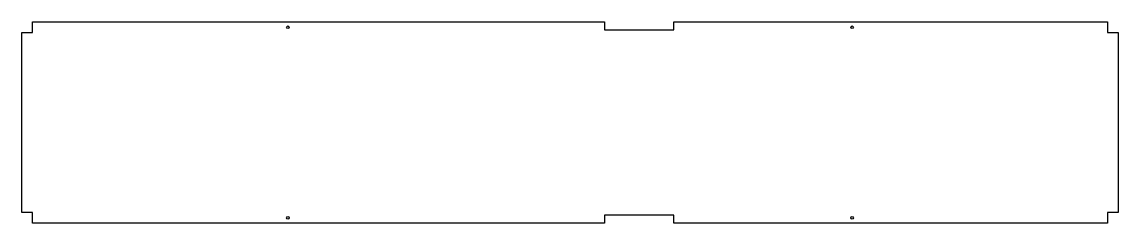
# Model space of a CAD drawing. Header units: millimetres. Extents: x -716 to 1344, y 16 to 394.
import ezdxf

# ---------------------------------------------------------------- set-up
doc = ezdxf.new("R2010")
doc.units = ezdxf.units.MM
doc.layers.add('CHAPA_DE_ENCOSTO', color=7, linetype='Continuous')
doc.layers.add('Default', color=7, linetype='Continuous')

# ---------------------------------------------------------------- blocks, each defined once
blk = doc.blocks.new('SE')
at = {"layer": 'CHAPA_DE_ENCOSTO', "color": 7, "linetype": 'Continuous'}
for p, q in [((-696.4, 394), (378.6, 394)), ((-696.4, 375.3), (-696.4, 394)), ((378.6, 394), (378.6, 379)), ((508.6, 379), (508.6, 394)), ((508.6, 394), (1323.6, 394)), ((1323.6, 394), (1323.6, 375.3)), ((-716.4, 374), (-696.4, 374)), ((-716.4, 36.3), (-716.4, 374)), ((-696.4, 374), (-696.4, 375.3)), ((378.6, 379), (508.6, 379)), ((1323.6, 375.3), (1323.6, 374)), ((1323.6, 374), (1343.6, 374)), ((1343.6, 374), (1343.6, 36.3)), ((-696.4, 36.3), (-716.4, 36.3)), ((-696.4, 35.1), (-696.4, 36.3)), ((-696.4, 16.3), (-696.4, 35.1)), ((378.6, 31.3), (378.6, 16.3)), ((508.6, 31.3), (378.6, 31.3)), ((508.6, 16.3), (508.6, 31.3)), ((1343.6, 36.3), (1323.6, 36.3)), ((1323.6, 36.3), (1323.6, 35.1)), ((1323.6, 35.1), (1323.6, 16.3)), ((378.6, 16.3), (-696.4, 16.3)), ((1323.6, 16.3), (508.6, 16.3))]:
    blk.add_line(p, q, dxfattribs=at)
for centre in [(-216.4, 384), (843.6, 384), (-216.4, 26.3), (843.6, 26.3)]:
    blk.add_circle(centre, 2.5, dxfattribs=at)

msp = doc.modelspace()

# ---------------------------------------------------------------- block references
at = {"layer": 'Default'}
msp.add_blockref('SE', (0, 0), dxfattribs=at)

doc.saveas('drawing.dxf')
